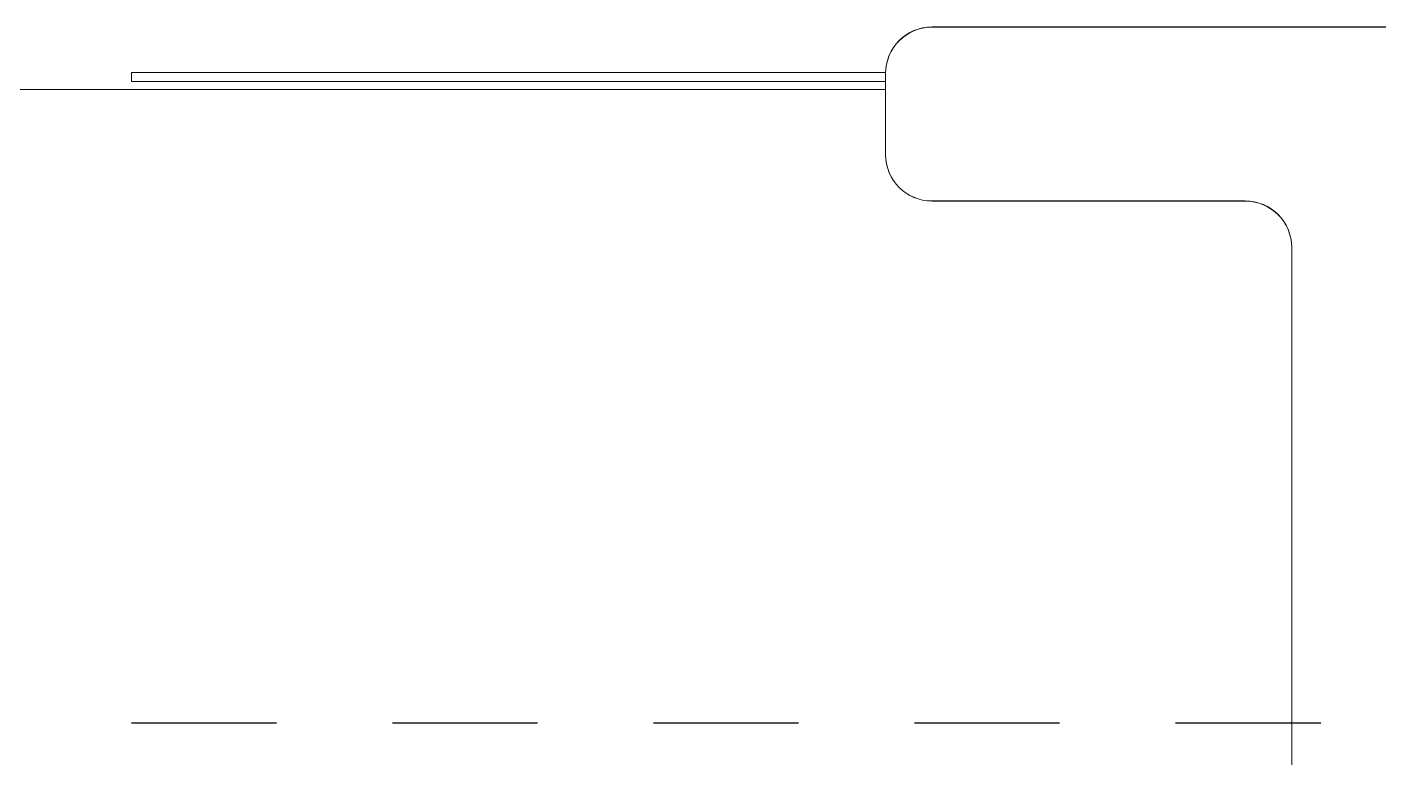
# Model space of a CAD drawing. Header units: metres. Extents: x -232 to 581, y 30 to 789.
# Drawn here: x 227.273 to 228.438, y 674.516 to 675.146 of the extents above; entities that cross this region are included whole.
import ezdxf

# ---------------------------------------------------------------- set-up
doc = ezdxf.new("R2010")
doc.units = ezdxf.units.M
doc.linetypes.add('HIDDEN2', pattern=[0.1875, 0.125, -0.0625])
doc.layers.add('A-WALL', color=250, linetype='Continuous', lineweight=20)
doc.layers.add('baños', color=140, linetype='Continuous', lineweight=0)
doc.layers.add('Techos 1', color=7, linetype='HIDDEN2', lineweight=9, true_color=0x42391a)
doc.styles.get("Standard").update_dxf_attribs({"font": 'arial.ttf'})

# ---------------------------------------------------------------- blocks, each defined once
blk = doc.blocks.new('21.11.2025 LN09 2DO NIVEL')
at = {"layer": 'A-WALL', "color": 18, "true_color": 0x000000}
for p, q in [((267.3285, 157.8014), (266.7185, 157.8014)), ((266.6785, 157.7614), (266.6785, 157.6914)), ((266.7185, 157.6514), (266.9885, 157.6514)), ((267.0285, 157.6114), (267.0285, 156.4914))]:
    blk.add_line(p, q, dxfattribs=at)
for centre, start, end in [((266.7185, 157.7614), 90, 180), ((266.7185, 157.6914), 180, 270), ((266.9885, 157.6114), 360, 90)]:
    blk.add_arc(centre, 0.04, start, end, dxfattribs=at)
at = {"layer": 'baños', "color": 18, "true_color": 0x000000}
blk.add_line((265.1285, 157.7476), (266.6785, 157.7476), dxfattribs=at)
blk.add_lwpolyline([(266.6785, 157.7622), (266.0285, 157.7622), (266.0285, 157.7544), (266.6785, 157.7544)], close=True, dxfattribs=at)
at = {"layer": 'Techos 1', "color": 18, "true_color": 0x000000}
blk.add_line((259.7285, 157.2014), (274.4785, 157.2014), dxfattribs=at)
at = {"layer": 'baños', "color": 18, "linetype": 'Continuous', "true_color": 0x000000, "flags": 8}
for tag, p in [('TRADENAME', (265.5139, 159.7825, 0)), ('MODELNUMBER', (265.5139, 159.7825, 0)), ('PRODUCT', (265.5139, 159.7825, 0)), ('MATERIAL', (265.5139, 159.7824, 0)), ('MODELNUMBER', (266.6886, 159.7825, 0)), ('PRODUCT', (266.6886, 159.7825, 0)), ('TRADENAME', (266.6886, 159.7825, 0)), ('MATERIAL', (266.6886, 159.7824, 0))]:
    blk.add_attdef(tag, p, '', height=0.0000254, rotation=180.0001, dxfattribs=at)
blk = doc.blocks.new('20.03.2026 LN 09 SEGUNDO NIVEL ARQ')
at = {"layer": 'A-WALL', "color": 5}
for p, q in [((85.5959, -44.8986), (84.9859, -44.8986)), ((84.9459, -44.9386), (84.9459, -45.0086)), ((84.9859, -45.0486), (85.2559, -45.0486)), ((85.2959, -45.0886), (85.2959, -46.2086))]:
    blk.add_line(p, q, dxfattribs=at)
for centre, start, end in [((84.9859, -44.9386), 90, 180), ((84.9859, -45.0086), 180, 270), ((85.2559, -45.0886), 360, 90)]:
    blk.add_arc(centre, 0.04, start, end, dxfattribs=at)
at = {"layer": 'baños', "color": 5}
blk.add_line((83.3959, -44.9525), (84.9459, -44.9525), dxfattribs=at)
blk.add_lwpolyline([(84.9459, -44.9379), (84.2959, -44.9379), (84.2959, -44.9457), (84.9459, -44.9457)], close=True, dxfattribs=at)
at = {"layer": 'Techos 1', "color": 5}
blk.add_line((77.9959, -45.4986), (92.7459, -45.4986), dxfattribs=at)
at = {"layer": 'baños', "color": 5, "linetype": 'Continuous', "flags": 8}
for tag, p in [('MODELNUMBER', (83.7813, -42.9175, 0)), ('MATERIAL', (83.7813, -42.9176, 0)), ('PRODUCT', (83.7813, -42.9176, 0)), ('TRADENAME', (83.7813, -42.9176, 0)), ('MODELNUMBER', (84.956, -42.9175, 0)), ('TRADENAME', (84.956, -42.9176, 0)), ('MATERIAL', (84.956, -42.9176, 0)), ('PRODUCT', (84.956, -42.9176, 0))]:
    blk.add_attdef(tag, p, '', height=0.0000254, rotation=180.0001, dxfattribs=at)
at = {"layer": 'baños', "color": 5, "linetype": 'Continuous'}
for tag, p, rotation in [('TRADENAME', (85.8912, -56.9933), 180.0001), ('MODELNUMBER', (85.8912, -56.9934), 180.0001), ('MATERIAL', (85.8914, -56.9932), 180.0001), ('PRODUCT', (85.8914, -56.9933), 180.0001), ('MODELNUMBER', (86.6008, -56.9934), 179.9999), ('MATERIAL', (86.6008, -56.9932), 179.9999), ('PRODUCT', (86.6008, -56.9933), 179.9999), ('TRADENAME', (86.6008, -56.9933), 179.9999)]:
    blk.add_attdef(tag, p, '', height=0.0000254, rotation=rotation, dxfattribs=at)

msp = doc.modelspace()

# ---------------------------------------------------------------- block references
at = {"color": 1}
for name, p in [('20.03.2026 LN 09 SEGUNDO NIVEL ARQ', (143.0668, 720.0451)), ('21.11.2025 LN09 2DO NIVEL', (-38.6658, 517.345))]:
    msp.add_blockref(name, p, dxfattribs=at)

doc.saveas('drawing.dxf')
